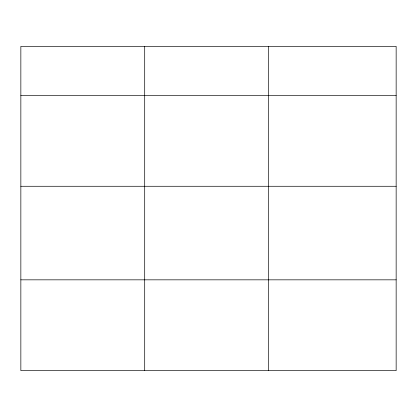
<?xml version="1.0" encoding="UTF-8"?>
<svg xmlns="http://www.w3.org/2000/svg" width="417" height="417" viewBox="0 0 417 417"><rect width="100%" height="100%" fill="white"/><g stroke="black" fill="none" stroke-linecap="round" stroke-linejoin="round"><path stroke-width="0.63" d="M396.15 186.274L396.15 46.355L20.85 46.355L20.85 370.645L396.15 370.645L396.15 186.274L20.85 186.274M20.85 95.467L396.15 95.467M20.85 279.833L396.15 279.833M268.548 46.355L268.548 370.645M144.699 46.355L144.699 370.645"/></g></svg>
